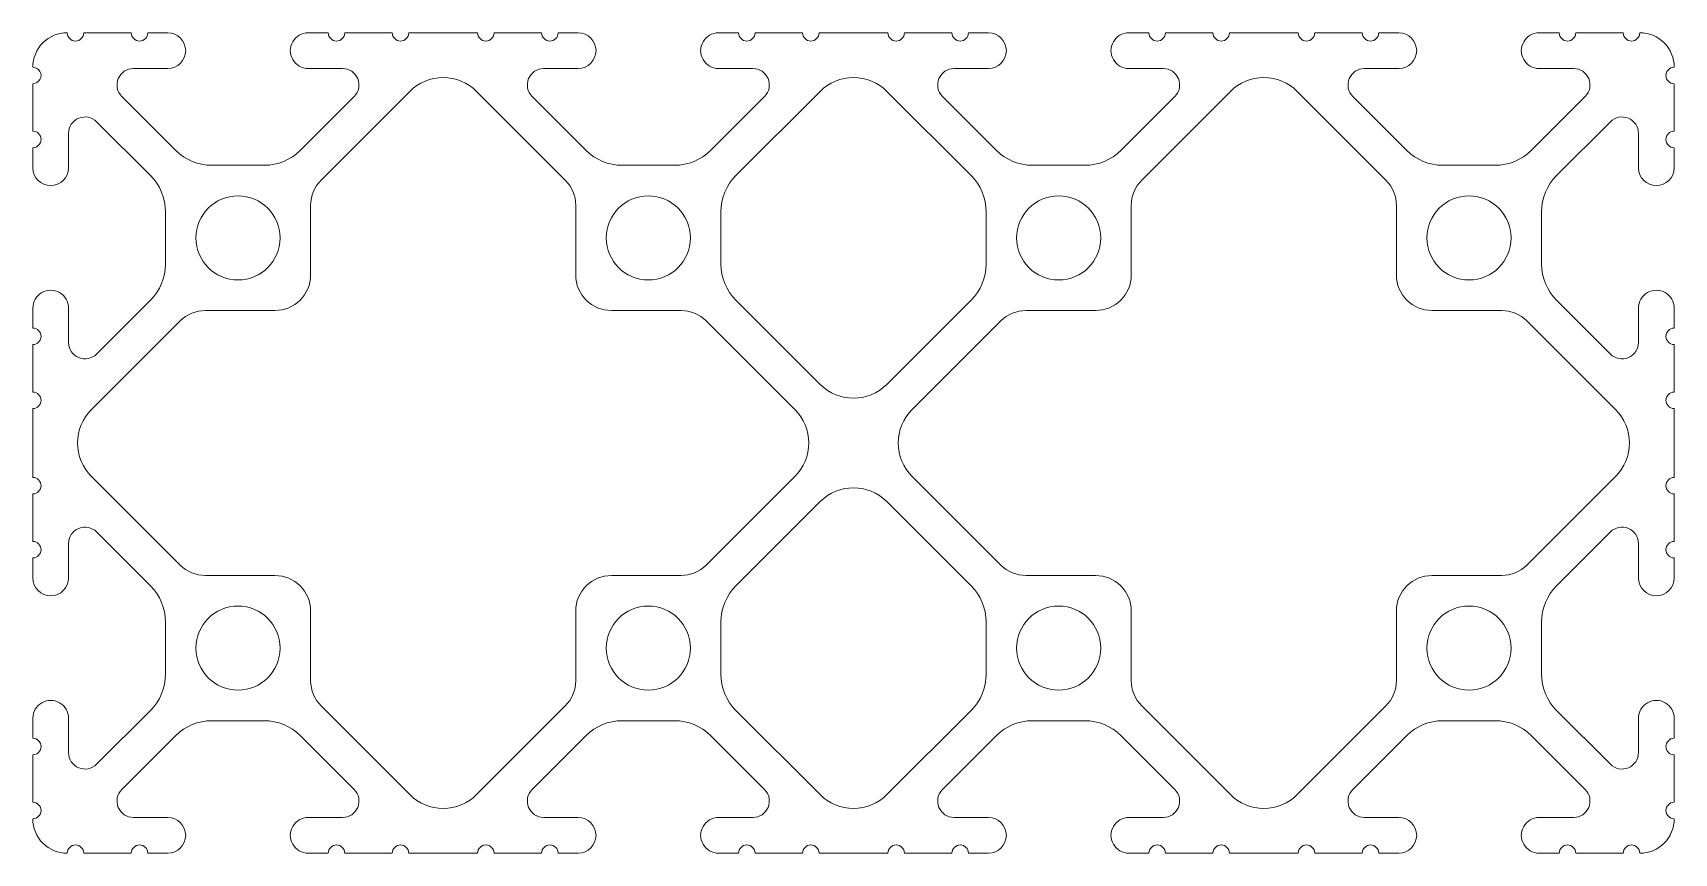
# Model space of a CAD drawing. Header units: inches. Extents: x -2 to 2, y -1 to 1.
import ezdxf

# ---------------------------------------------------------------- set-up
doc = ezdxf.new("R2010")
doc.units = ezdxf.units.IN
doc.header["$MEASUREMENT"] = 0

msp = doc.modelspace()

# ---------------------------------------------------------------- linework, layer by layer
at = {"color": 7, "linetype": 'Continuous', "lineweight": 15}
for p, q in [((-1.76, 1), (-1.876, 1)), ((-1.671, 1), (-1.72, 1)), ((-1.28, 1), (-1.329, 1)), ((-1.124, 1), (-1.24, 1)), ((-0.916, 1), (-1.084, 1)), ((-0.76, 1), (-0.876, 1)), ((-0.671, 1), (-0.72, 1)), ((-0.28, 1), (-0.329, 1)), ((-0.124, 1), (-0.24, 1)), ((0.084, 1), (-0.084, 1)), ((0.24, 1), (0.124, 1)), ((0.329, 1), (0.28, 1)), ((0.72, 1), (0.671, 1)), ((0.876, 1), (0.76, 1)), ((1.084, 1), (0.916, 1)), ((1.24, 1), (1.124, 1)), ((1.329, 1), (1.28, 1)), ((1.72, 1), (1.671, 1)), ((1.876, 1), (1.76, 1)), ((-1.7549, 0.913), (-1.671, 0.913)), ((-1.329, 0.913), (-1.2451, 0.913)), ((-0.7549, 0.913), (-0.671, 0.913)), ((-0.329, 0.913), (-0.2451, 0.913)), ((0.2451, 0.913), (0.329, 0.913)), ((0.671, 0.913), (0.7549, 0.913)), ((1.2451, 0.913), (1.329, 0.913)), ((1.671, 0.913), (1.7549, 0.913)), ((-2, 0.876), (-2, 0.76)), ((-1.6521, 0.7136), (-1.7832, 0.8447)), ((-1.2168, 0.8447), (-1.3479, 0.7136)), ((-1.0813, 0.8572), (-1.2975, 0.641)), ((-0.7025, 0.641), (-0.9187, 0.8572)), ((-0.6521, 0.7136), (-0.7832, 0.8447)), ((-0.2168, 0.8447), (-0.3479, 0.7136)), ((-0.0813, 0.8572), (-0.2864, 0.6521)), ((0.2864, 0.6521), (0.0813, 0.8572)), ((0.3479, 0.7136), (0.2168, 0.8447)), ((0.7832, 0.8447), (0.6521, 0.7136)), ((0.9187, 0.8572), (0.7025, 0.641)), ((1.2975, 0.641), (1.0813, 0.8572)), ((1.3479, 0.7136), (1.2168, 0.8447)), ((1.7832, 0.8447), (1.6521, 0.7136)), ((2, 0.76), (2, 0.876)), ((-1.8447, 0.7832), (-1.7136, 0.6521)), ((1.7136, 0.6521), (1.8447, 0.7832)), ((-1.913, 0.671), (-1.913, 0.7549)), ((1.913, 0.7549), (1.913, 0.671)), ((-2, 0.72), (-2, 0.671)), ((2, 0.671), (2, 0.72)), ((-1.4363, 0.677), (-1.5637, 0.677)), ((-0.4363, 0.677), (-0.5637, 0.677)), ((0.5637, 0.677), (0.4363, 0.677)), ((1.5637, 0.677), (1.4363, 0.677)), ((-1.677, 0.5637), (-1.677, 0.4363)), ((-1.323, 0.5795), (-1.323, 0.41)), ((-0.677, 0.41), (-0.677, 0.5795)), ((-0.323, 0.5637), (-0.323, 0.4363)), ((0.323, 0.4363), (0.323, 0.5637)), ((0.677, 0.5795), (0.677, 0.41)), ((1.323, 0.41), (1.323, 0.5795)), ((1.677, 0.4363), (1.677, 0.5637)), ((-2, 0.329), (-2, 0.28)), ((-1.913, 0.2451), (-1.913, 0.329)), ((-1.7136, 0.3479), (-1.8447, 0.2168)), ((-1.41, 0.323), (-1.5795, 0.323)), ((-0.4205, 0.323), (-0.59, 0.323)), ((-0.2864, 0.3479), (-0.0813, 0.1429)), ((0.0813, 0.1429), (0.2864, 0.3479)), ((0.59, 0.323), (0.4205, 0.323)), ((1.5795, 0.323), (1.41, 0.323)), ((1.8447, 0.2168), (1.7136, 0.3479)), ((1.913, 0.329), (1.913, 0.2451)), ((2, 0.28), (2, 0.329)), ((-1.641, 0.2975), (-1.8572, 0.0813)), ((-0.1428, 0.0813), (-0.359, 0.2975)), ((0.359, 0.2975), (0.1428, 0.0813)), ((1.8572, 0.0813), (1.641, 0.2975)), ((-2, 0.24), (-2, 0.124)), ((2, 0.124), (2, 0.24)), ((-2, 0.084), (-2, -0.084)), ((2, -0.084), (2, 0.084)), ((-1.8572, -0.0813), (-1.641, -0.2975)), ((-0.359, -0.2975), (-0.1428, -0.0813)), ((0.1428, -0.0813), (0.359, -0.2975)), ((1.641, -0.2975), (1.8572, -0.0813)), ((-2, -0.124), (-2, -0.24)), ((-0.0813, -0.1429), (-0.2864, -0.3479)), ((0.2864, -0.3479), (0.0813, -0.1429)), ((2, -0.24), (2, -0.124)), ((-1.8447, -0.2168), (-1.7136, -0.3479)), ((1.7136, -0.3479), (1.8447, -0.2168)), ((-2, -0.28), (-2, -0.329)), ((-1.913, -0.329), (-1.913, -0.2451)), ((1.913, -0.2451), (1.913, -0.329)), ((2, -0.329), (2, -0.28)), ((-1.5795, -0.323), (-1.41, -0.323)), ((-0.59, -0.323), (-0.4205, -0.323)), ((0.4205, -0.323), (0.59, -0.323)), ((1.41, -0.323), (1.5795, -0.323)), ((-1.677, -0.4363), (-1.677, -0.5637)), ((-1.323, -0.41), (-1.323, -0.5795)), ((-0.677, -0.5795), (-0.677, -0.41)), ((-0.323, -0.4363), (-0.323, -0.5637)), ((0.323, -0.5637), (0.323, -0.4363)), ((0.677, -0.41), (0.677, -0.5795)), ((1.323, -0.5795), (1.323, -0.41)), ((1.677, -0.5637), (1.677, -0.4363)), ((-2, -0.671), (-2, -0.72)), ((-1.913, -0.7549), (-1.913, -0.671)), ((-1.7136, -0.6521), (-1.8447, -0.7832)), ((-1.5637, -0.677), (-1.4363, -0.677)), ((-1.2975, -0.641), (-1.0813, -0.8572)), ((-0.9187, -0.8572), (-0.7025, -0.641)), ((-0.5637, -0.677), (-0.4363, -0.677)), ((-0.2864, -0.6521), (-0.0813, -0.8572)), ((0.0813, -0.8572), (0.2864, -0.6521)), ((0.4363, -0.677), (0.5637, -0.677)), ((0.7025, -0.641), (0.9187, -0.8572)), ((1.0813, -0.8572), (1.2975, -0.641)), ((1.4363, -0.677), (1.5637, -0.677)), ((1.8447, -0.7832), (1.7136, -0.6521)), ((1.913, -0.671), (1.913, -0.7549)), ((2, -0.72), (2, -0.671)), ((-1.7832, -0.8447), (-1.6521, -0.7136)), ((-1.3479, -0.7136), (-1.2168, -0.8447)), ((-0.7832, -0.8447), (-0.6521, -0.7136)), ((-0.3479, -0.7136), (-0.2168, -0.8447)), ((0.2168, -0.8447), (0.3479, -0.7136)), ((0.6521, -0.7136), (0.7832, -0.8447)), ((1.2168, -0.8447), (1.3479, -0.7136)), ((1.6521, -0.7136), (1.7832, -0.8447)), ((-2, -0.76), (-2, -0.876)), ((2, -0.876), (2, -0.76)), ((-1.671, -0.913), (-1.7549, -0.913)), ((-1.2451, -0.913), (-1.329, -0.913)), ((-0.671, -0.913), (-0.7549, -0.913)), ((-0.2451, -0.913), (-0.329, -0.913)), ((0.329, -0.913), (0.2451, -0.913)), ((0.7549, -0.913), (0.671, -0.913)), ((1.329, -0.913), (1.2451, -0.913)), ((1.7549, -0.913), (1.671, -0.913)), ((-1.876, -1), (-1.76, -1)), ((-1.72, -1), (-1.671, -1)), ((-1.329, -1), (-1.28, -1)), ((-1.24, -1), (-1.124, -1)), ((-1.084, -1), (-0.916, -1)), ((-0.876, -1), (-0.76, -1)), ((-0.72, -1), (-0.671, -1)), ((-0.329, -1), (-0.28, -1)), ((-0.24, -1), (-0.124, -1)), ((-0.084, -1), (0.084, -1)), ((0.124, -1), (0.24, -1)), ((0.28, -1), (0.329, -1)), ((0.671, -1), (0.72, -1)), ((0.76, -1), (0.876, -1)), ((0.916, -1), (1.084, -1)), ((1.124, -1), (1.24, -1)), ((1.28, -1), (1.329, -1)), ((1.671, -1), (1.72, -1)), ((1.76, -1), (1.876, -1))]:
    msp.add_line(p, q, dxfattribs=at)
for centre in [(-1.5, 0.5), (-0.5, 0.5), (0.5, 0.5), (1.5, 0.5), (-1.5, -0.5), (-0.5, -0.5), (0.5, -0.5), (1.5, -0.5)]:
    msp.add_circle(centre, 0.1025, dxfattribs=at)
for centre, radius, start, end in [((-1.917, 0.917), 0.083, 89.2757, 180.6904), ((-1.896, 1), 0.02, 180.0336, 359.9854), ((-1.74, 1), 0.02, 180, 0), ((-1.671, 0.9565), 0.0435, 270.0364, 89.9636), ((-1.329, 0.9565), 0.0435, 89.9788, 270.0212), ((-1.26, 1), 0.02, 180, 0), ((-1.104, 1), 0.02, 180, 0), ((-0.896, 1), 0.02, 180, 0), ((-0.74, 1), 0.02, 180, 0), ((-0.671, 0.9565), 0.0435, 270.0364, 89.9636), ((-0.329, 0.9565), 0.0435, 89.9789, 270.0212), ((-0.26, 1), 0.02, 180, 0), ((-0.104, 1), 0.02, 180, 0), ((0.104, 1), 0.02, 180.0756, 359.9244), ((0.26, 1), 0.02, 180, 0), ((0.329, 0.9565), 0.0435, 270.0365, 89.9636), ((0.671, 0.9565), 0.0435, 89.9788, 270.0211), ((0.74, 1), 0.02, 180, 0), ((0.896, 1), 0.02, 180, 0), ((1.104, 1), 0.02, 180, 0), ((1.26, 1), 0.02, 180, 0), ((1.329, 0.9565), 0.0435, 270.0365, 89.9637), ((1.671, 0.9565), 0.0435, 89.9789, 270.0212), ((1.74, 1), 0.02, 180, 0), ((1.896, 1), 0.02, 180, 359.9828), ((1.917, 0.917), 0.083, 359.3097, 90.6899), ((-2, 0.896), 0.02, 270, 90.1238), ((-1.7549, 0.873), 0.04, 90, 224.9995), ((-1.2451, 0.873), 0.04, 315.0005, 90), ((-1, 0.7759), 0.115, 44.9995, 135.0005), ((-0.7549, 0.873), 0.04, 90, 224.9995), ((-0.2451, 0.873), 0.04, 315.0005, 90), ((0, 0.7759), 0.115, 44.9995, 135.0005), ((0.2451, 0.873), 0.04, 90, 224.9995), ((0.7549, 0.873), 0.04, 315.0005, 90), ((1, 0.7759), 0.115, 44.9995, 135.0005), ((1.2451, 0.873), 0.04, 90, 224.9995), ((1.7549, 0.873), 0.04, 315.0005, 90), ((2, 0.896), 0.02, 90.0346, 269.9844), ((-1.873, 0.7549), 0.04, 45.0005, 180), ((1.873, 0.7549), 0.04, 0, 134.9995), ((-2, 0.74), 0.02, 270, 90), ((2, 0.74), 0.02, 90, 270), ((-1.5637, 0.802), 0.125, 224.9995, 270), ((-1.4363, 0.802), 0.125, 270, 315.0005), ((-0.5637, 0.802), 0.125, 224.9995, 270), ((-0.4363, 0.802), 0.125, 270, 315.0005), ((0.4363, 0.802), 0.125, 224.9995, 270), ((0.5637, 0.802), 0.125, 270, 315.0005), ((1.4363, 0.802), 0.125, 224.9995, 270), ((1.5637, 0.802), 0.125, 270, 315.0005), ((-1.9565, 0.671), 0.0435, 180.0215, 359.9785), ((-1.802, 0.5637), 0.125, 0, 45.0005), ((-1.236, 0.5795), 0.087, 135.0005, 180), ((-0.764, 0.5795), 0.087, 0, 44.9995), ((-0.198, 0.5637), 0.125, 135.0005, 180), ((0.198, 0.5637), 0.125, 360, 44.9995), ((0.764, 0.5795), 0.087, 135.0006, 180), ((1.236, 0.5795), 0.087, 0, 44.9995), ((1.802, 0.5637), 0.125, 134.9995, 180), ((1.9565, 0.6711), 0.0435, 180.0836, 359.9164), ((-1.802, 0.4363), 0.125, 314.9995, 0), ((-1.41, 0.41), 0.087, 270, 0), ((-0.59, 0.41), 0.087, 180, 270), ((-0.198, 0.4363), 0.125, 180, 225.0005), ((0.198, 0.4363), 0.125, 314.9995, 0), ((0.59, 0.41), 0.087, 270, 0), ((1.41, 0.41), 0.087, 180, 270), ((1.802, 0.4363), 0.125, 180, 225.0005), ((-1.9565, 0.329), 0.0435, 359.9634, 180.0366), ((1.9565, 0.329), 0.0435, 359.9792, 180.0208), ((-1.5795, 0.236), 0.087, 90, 134.9995), ((-0.4205, 0.236), 0.087, 45.0005, 90), ((0.4205, 0.236), 0.087, 90, 134.9995), ((1.5795, 0.236), 0.087, 45.0005, 90), ((-2, 0.26), 0.02, 270, 90), ((-1.873, 0.2451), 0.04, 180, 314.9995), ((1.873, 0.2451), 0.04, 225.0005, 0), ((2, 0.26), 0.02, 90, 270), ((-2, 0.104), 0.02, 270, 90), ((0, 0.2242), 0.115, 225.0005, 314.9995), ((2, 0.104), 0.02, 90, 270), ((-1.7759, 0), 0.115, 134.9995, 225.0005), ((-0.2241, 0), 0.115, 314.9995, 45.0005), ((0.2241, 0), 0.115, 134.9995, 225.0005), ((1.7759, 0), 0.115, 314.9995, 45.0005), ((-2, -0.104), 0.02, 270, 90), ((0, -0.2242), 0.115, 45.0005, 134.9995), ((2, -0.104), 0.02, 90, 270), ((-2, -0.26), 0.02, 270, 90), ((-1.873, -0.2451), 0.04, 45.0005, 180), ((1.873, -0.2451), 0.04, 0, 134.9995), ((2, -0.26), 0.02, 90, 270), ((-1.5795, -0.236), 0.087, 225.0005, 270), ((-0.4205, -0.236), 0.087, 270, 314.9995), ((0.4205, -0.236), 0.087, 225.0005, 270), ((1.5795, -0.236), 0.087, 270, 314.9995), ((-1.9565, -0.329), 0.0435, 180.0215, 359.9785), ((-1.802, -0.4363), 0.125, 0, 45.0005), ((-1.41, -0.41), 0.087, 0, 90), ((-0.59, -0.41), 0.087, 90, 180), ((-0.198, -0.4363), 0.125, 134.9995, 180), ((0.198, -0.4363), 0.125, 0, 45.0005), ((0.59, -0.41), 0.087, 0, 90), ((1.41, -0.41), 0.087, 90, 180), ((1.802, -0.4363), 0.125, 134.9995, 180), ((1.9565, -0.3289), 0.0435, 180.0836, 359.9164), ((-1.802, -0.5637), 0.125, 314.9995, 0), ((-1.236, -0.5795), 0.087, 180, 224.9995), ((-0.764, -0.5795), 0.087, 315.0005, 0), ((-0.198, -0.5637), 0.125, 180, 224.9995), ((0.198, -0.5637), 0.125, 315.0005, 0), ((0.764, -0.5795), 0.087, 180, 224.9995), ((1.236, -0.5795), 0.087, 315.0005, 360), ((1.802, -0.5637), 0.125, 180, 225.0005), ((-1.9565, -0.671), 0.0435, 359.9634, 180.0366), ((1.9565, -0.671), 0.0435, 359.9792, 180.0208), ((-1.5637, -0.802), 0.125, 90, 135.0005), ((-1.4363, -0.802), 0.125, 44.9995, 90), ((-0.5637, -0.802), 0.125, 90, 135.0005), ((-0.4363, -0.802), 0.125, 44.9995, 90), ((0.4363, -0.802), 0.125, 90, 135.0005), ((0.5637, -0.802), 0.125, 44.9995, 90), ((1.4363, -0.802), 0.125, 90, 135.0005), ((1.5637, -0.802), 0.125, 44.9995, 90), ((-2, -0.74), 0.02, 270, 90), ((2, -0.74), 0.02, 90, 270), ((-1.873, -0.7549), 0.04, 180, 314.9995), ((1.873, -0.7549), 0.04, 225.0005, 0), ((-2, -0.896), 0.02, 270.019, 90), ((-1.7549, -0.873), 0.04, 135.0005, 270), ((-1.2451, -0.873), 0.04, 270, 44.9995), ((-1, -0.7759), 0.115, 224.9995, 315.0005), ((-0.7549, -0.873), 0.04, 135.0005, 270), ((-0.2451, -0.873), 0.04, 270, 44.9995), ((0, -0.7759), 0.115, 224.9995, 315.0005), ((0.2451, -0.873), 0.04, 135.0005, 270), ((0.7549, -0.873), 0.04, 270, 44.9995), ((1, -0.7759), 0.115, 224.9995, 315.0005), ((1.2451, -0.873), 0.04, 135.0005, 270), ((1.7549, -0.873), 0.04, 270, 44.9995), ((2, -0.896), 0.02, 90, 269.981), ((-1.917, -0.917), 0.083, 179.3097, 270.6899), ((-1.671, -0.9565), 0.0435, 270.0374, 89.9627), ((-1.329, -0.9565), 0.0435, 89.9526, 270.0474), ((-0.671, -0.9565), 0.0435, 270.0374, 89.9626), ((-0.329, -0.9565), 0.0435, 89.9526, 270.0474), ((0.329, -0.9565), 0.0435, 270.0374, 89.9627), ((0.671, -0.9565), 0.0435, 89.9525, 270.0474), ((1.329, -0.9565), 0.0435, 270.0374, 89.9627), ((1.671, -0.9565), 0.0435, 89.9526, 270.0475), ((1.917, -0.917), 0.083, 269.3101, 0.6903), ((-1.896, -1), 0.02, 0, 179.9828), ((-1.74, -1), 0.02, 0, 180), ((-1.26, -1), 0.02, 0, 180), ((-1.104, -1), 0.02, 0, 180), ((-0.896, -1), 0.02, 0, 180), ((-0.74, -1), 0.02, 0, 180), ((-0.26, -1), 0.02, 0, 180), ((-0.104, -1), 0.02, 0, 180), ((0.104, -1), 0.02, 0, 180), ((0.26, -1), 0.02, 0, 180), ((0.74, -1), 0.02, 0, 180), ((0.896, -1), 0.02, 0, 180), ((1.104, -1), 0.02, 0, 180), ((1.26, -1), 0.02, 0, 180), ((1.74, -1), 0.02, 0, 180), ((1.896, -1), 0.02, 0.0172, 180)]:
    msp.add_arc(centre, radius, start, end, dxfattribs=at)

doc.saveas('drawing.dxf')
